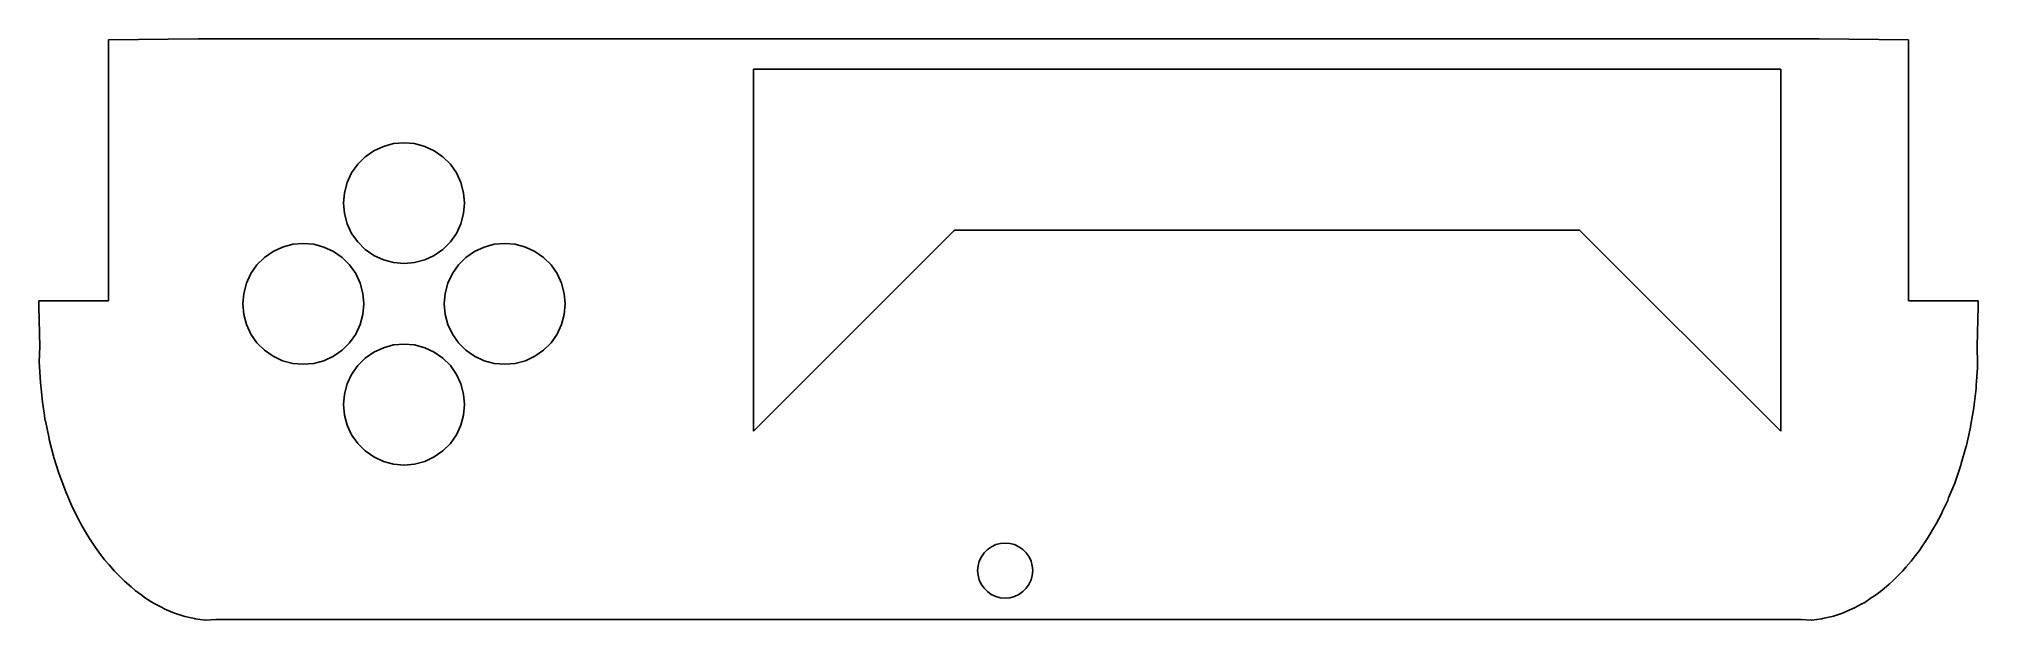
# Model space of a CAD drawing. Extents: x 238 to 382, y 30 to 74.
import ezdxf

# ---------------------------------------------------------------- set-up
doc = ezdxf.new("R2010")
doc.units = 0
doc.header["$MEASUREMENT"] = 0
doc.layers.add('Sketch26', color=7, linetype='Continuous')

msp = doc.modelspace()

# ---------------------------------------------------------------- linework, layer by layer
at = {"layer": 'Sketch26'}
for p, q in [((243.01, 73.56, 3.09), (249.67, 73.64, 3.09)), ((249.67, 73.64, 3.09), (250.45, 73.64, 3.09)), ((250.45, 73.64, 3.09), (250.74, 73.64, 3.09)), ((250.74, 73.64, 3.09), (257.89, 73.64, 3.09)), ((257.89, 73.64, 3.09), (258.19, 73.64, 3.09)), ((258.19, 73.64, 3.09), (265.34, 73.64, 3.09)), ((265.34, 73.64, 3.09), (265.63, 73.64, 3.09)), ((265.63, 73.64, 3.09), (272.78, 73.64, 3.09)), ((272.78, 73.64, 3.09), (273.08, 73.64, 3.09)), ((273.08, 73.64, 3.09), (280.23, 73.64, 3.09)), ((280.23, 73.64, 3.09), (280.52, 73.64, 3.09)), ((280.52, 73.64, 3.09), (287.67, 73.64, 3.09)), ((287.67, 73.64, 3.09), (287.97, 73.64, 3.09)), ((287.97, 73.64, 3.09), (295.12, 73.64, 3.09)), ((295.12, 73.64, 3.09), (295.41, 73.64, 3.09)), ((295.41, 73.64, 3.09), (302.56, 73.64, 3.09)), ((302.56, 73.64, 3.09), (302.86, 73.64, 3.09)), ((302.86, 73.64, 3.09), (310.01, 73.64, 3.09)), ((310.01, 73.64, 3.09), (310.3, 73.64, 3.09)), ((310.3, 73.64, 3.09), (317.45, 73.64, 3.09)), ((317.45, 73.64, 3.09), (317.74, 73.64, 3.09)), ((317.74, 73.64, 3.09), (324.89, 73.64, 3.09)), ((324.89, 73.64, 3.09), (325.19, 73.64, 3.09)), ((325.19, 73.64, 3.09), (332.34, 73.64, 3.09)), ((332.34, 73.64, 3.09), (332.63, 73.64, 3.09)), ((332.63, 73.64, 3.09), (339.78, 73.64, 3.09)), ((339.78, 73.64, 3.09), (340.08, 73.64, 3.09)), ((340.08, 73.64, 3.09), (347.23, 73.64, 3.09)), ((347.23, 73.64, 3.09), (347.52, 73.64, 3.09)), ((347.52, 73.64, 3.09), (354.67, 73.64, 3.09)), ((354.67, 73.64, 3.09), (354.97, 73.64, 3.09)), ((354.97, 73.64, 3.09), (362.12, 73.64, 3.09)), ((362.12, 73.64, 3.09), (362.41, 73.64, 3.09)), ((362.41, 73.64, 3.09), (369.56, 73.64, 3.09)), ((369.56, 73.64, 3.09), (370.34, 73.64, 3.09)), ((370.34, 73.64, 3.09), (377.01, 73.56, 3.09)), ((243.01, 73.45, 3.09), (243.01, 73.56, 3.09)), ((243.01, 73.43, 3.09), (243.01, 73.45, 3.09)), ((243.01, 54.21, 3.09), (243.01, 73.43, 3.09)), ((377.01, 73.56, 3.09), (377.01, 73.45, 3.09)), ((377.01, 73.45, 3.09), (377.01, 73.43, 3.09)), ((377.01, 73.43, 3.09), (377.01, 54.21, 3.09)), ((291.01, 71.39, 3.09), (367.13, 71.39, 3.09)), ((291.01, 44.53, 3.09), (291.01, 71.39, 3.09)), ((367.13, 71.39, 3.09), (367.49, 71.39, 3.09)), ((367.49, 71.39, 3.09), (367.49, 44.53, 3.09)), ((262.11, 64.85, 3.09), (262.75, 65.3, 3.09)), ((262.75, 65.3, 3.09), (263.46, 65.63, 3.09)), ((263.46, 65.63, 3.09), (264.22, 65.84, 3.09)), ((264.22, 65.84, 3.09), (265, 65.9, 3.09)), ((265, 65.9, 3.09), (265.78, 65.84, 3.09)), ((265.78, 65.84, 3.09), (266.54, 65.63, 3.09)), ((266.54, 65.63, 3.09), (267.25, 65.3, 3.09)), ((267.25, 65.3, 3.09), (267.89, 64.85, 3.09)), ((260.77, 62.94, 3.09), (261.1, 63.65, 3.09)), ((261.1, 63.65, 3.09), (261.55, 64.3, 3.09)), ((261.55, 64.3, 3.09), (262.11, 64.85, 3.09)), ((267.89, 64.85, 3.09), (268.45, 64.3, 3.09)), ((268.45, 64.3, 3.09), (268.9, 63.65, 3.09)), ((268.9, 63.65, 3.09), (269.23, 62.94, 3.09)), ((260.5, 61.4, 3.09), (260.57, 62.18, 3.09)), ((260.57, 62.18, 3.09), (260.77, 62.94, 3.09)), ((269.23, 62.94, 3.09), (269.43, 62.18, 3.09)), ((269.43, 62.18, 3.09), (269.5, 61.4, 3.09)), ((260.57, 60.62, 3.09), (260.5, 61.4, 3.09)), ((269.5, 61.4, 3.09), (269.43, 60.62, 3.09)), ((260.77, 59.86, 3.09), (260.57, 60.62, 3.09)), ((261.1, 59.15, 3.09), (260.77, 59.86, 3.09)), ((269.23, 59.86, 3.09), (268.9, 59.15, 3.09)), ((269.43, 60.62, 3.09), (269.23, 59.86, 3.09)), ((305.93, 59.34, 3.09), (291.01, 44.41, 3.09)), ((306, 59.4, 3.09), (305.93, 59.34, 3.09)), ((306.21, 59.4, 3.09), (306, 59.4, 3.09)), ((352.5, 59.4, 3.09), (306.21, 59.4, 3.09)), ((352.57, 59.34, 3.09), (352.5, 59.4, 3.09)), ((367.49, 44.41, 3.09), (352.57, 59.34, 3.09)), ((254.61, 57.35, 3.09), (255.25, 57.8, 3.09)), ((255.25, 57.8, 3.09), (255.96, 58.13, 3.09)), ((255.96, 58.13, 3.09), (256.72, 58.34, 3.09)), ((256.72, 58.34, 3.09), (257.5, 58.4, 3.09)), ((257.5, 58.4, 3.09), (258.28, 58.34, 3.09)), ((258.28, 58.34, 3.09), (259.04, 58.13, 3.09)), ((259.04, 58.13, 3.09), (259.75, 57.8, 3.09)), ((259.75, 57.8, 3.09), (260.39, 57.35, 3.09)), ((261.55, 58.51, 3.09), (261.1, 59.15, 3.09)), ((262.11, 57.96, 3.09), (261.55, 58.51, 3.09)), ((262.75, 57.51, 3.09), (262.11, 57.96, 3.09)), ((267.89, 57.96, 3.09), (267.25, 57.51, 3.09)), ((268.45, 58.51, 3.09), (267.89, 57.96, 3.09)), ((268.9, 59.15, 3.09), (268.45, 58.51, 3.09)), ((269.61, 57.35, 3.09), (270.25, 57.8, 3.09)), ((270.25, 57.8, 3.09), (270.96, 58.13, 3.09)), ((270.96, 58.13, 3.09), (271.72, 58.34, 3.09)), ((271.72, 58.34, 3.09), (272.5, 58.4, 3.09)), ((272.5, 58.4, 3.09), (273.28, 58.34, 3.09)), ((273.28, 58.34, 3.09), (274.04, 58.13, 3.09)), ((274.04, 58.13, 3.09), (274.75, 57.8, 3.09)), ((274.75, 57.8, 3.09), (275.39, 57.35, 3.09)), ((253.6, 56.15, 3.09), (254.05, 56.8, 3.09)), ((254.05, 56.8, 3.09), (254.61, 57.35, 3.09)), ((260.39, 57.35, 3.09), (260.95, 56.8, 3.09)), ((260.95, 56.8, 3.09), (261.4, 56.15, 3.09)), ((263.46, 57.17, 3.09), (262.75, 57.51, 3.09)), ((264.22, 56.97, 3.09), (263.46, 57.17, 3.09)), ((265, 56.9, 3.09), (264.22, 56.97, 3.09)), ((265.78, 56.97, 3.09), (265, 56.9, 3.09)), ((266.54, 57.17, 3.09), (265.78, 56.97, 3.09)), ((267.25, 57.51, 3.09), (266.54, 57.17, 3.09)), ((268.6, 56.15, 3.09), (269.05, 56.8, 3.09)), ((269.05, 56.8, 3.09), (269.61, 57.35, 3.09)), ((275.39, 57.35, 3.09), (275.95, 56.8, 3.09)), ((275.95, 56.8, 3.09), (276.4, 56.15, 3.09)), ((253.07, 54.68, 3.09), (253.27, 55.44, 3.09)), ((253.27, 55.44, 3.09), (253.6, 56.15, 3.09)), ((261.4, 56.15, 3.09), (261.73, 55.44, 3.09)), ((261.73, 55.44, 3.09), (261.93, 54.68, 3.09)), ((268.07, 54.68, 3.09), (268.27, 55.44, 3.09)), ((268.27, 55.44, 3.09), (268.6, 56.15, 3.09)), ((276.4, 56.15, 3.09), (276.73, 55.44, 3.09)), ((276.73, 55.44, 3.09), (276.93, 54.68, 3.09)), ((237.81, 54.13, 3.09), (237.83, 54.13, 3.09)), ((237.81, 53.69, 3.09), (237.81, 54.13, 3.09)), ((237.89, 50.73, 3.09), (237.81, 53.69, 3.09)), ((237.83, 54.13, 3.09), (238, 54.13, 3.09)), ((238, 54.13, 3.09), (238.02, 54.13, 3.09)), ((238.02, 54.13, 3.09), (243.01, 54.13, 3.09)), ((243.01, 54.13, 3.09), (243.01, 54.21, 3.09)), ((253, 53.9, 3.09), (253.07, 54.68, 3.09)), ((253.07, 53.12, 3.09), (253, 53.9, 3.09)), ((261.93, 54.68, 3.09), (262, 53.9, 3.09)), ((262, 53.9, 3.09), (261.93, 53.12, 3.09)), ((268, 53.9, 3.09), (268.07, 54.68, 3.09)), ((268.07, 53.12, 3.09), (268, 53.9, 3.09)), ((276.93, 54.68, 3.09), (277, 53.9, 3.09)), ((277, 53.9, 3.09), (276.93, 53.12, 3.09)), ((377.01, 54.21, 3.09), (377.01, 54.13, 3.09)), ((377.01, 54.13, 3.09), (381.98, 54.13, 3.09)), ((381.98, 54.13, 3.09), (382, 54.13, 3.09)), ((382, 54.13, 3.09), (382.17, 54.13, 3.09)), ((382.19, 53.73, 3.09), (382.11, 50.73, 3.09)), ((382.17, 54.13, 3.09), (382.19, 54.13, 3.09)), ((382.19, 54.13, 3.09), (382.19, 53.73, 3.09)), ((253.27, 52.36, 3.09), (253.07, 53.12, 3.09)), ((253.6, 51.65, 3.09), (253.27, 52.36, 3.09)), ((261.73, 52.36, 3.09), (261.4, 51.65, 3.09)), ((261.93, 53.12, 3.09), (261.73, 52.36, 3.09)), ((268.27, 52.36, 3.09), (268.07, 53.12, 3.09)), ((268.6, 51.65, 3.09), (268.27, 52.36, 3.09)), ((276.73, 52.36, 3.09), (276.4, 51.65, 3.09)), ((276.93, 53.12, 3.09), (276.73, 52.36, 3.09)), ((237.84, 49.57, 3.09), (237.89, 50.73, 3.09)), ((254.05, 51.01, 3.09), (253.6, 51.65, 3.09)), ((254.61, 50.46, 3.09), (254.05, 51.01, 3.09)), ((260.95, 51.01, 3.09), (260.39, 50.46, 3.09)), ((261.4, 51.65, 3.09), (260.95, 51.01, 3.09)), ((262.75, 50.3, 3.09), (263.46, 50.63, 3.09)), ((263.46, 50.63, 3.09), (264.22, 50.84, 3.09)), ((264.22, 50.84, 3.09), (265, 50.9, 3.09)), ((265, 50.9, 3.09), (265.78, 50.84, 3.09)), ((265.78, 50.84, 3.09), (266.54, 50.63, 3.09)), ((266.54, 50.63, 3.09), (267.25, 50.3, 3.09)), ((269.05, 51.01, 3.09), (268.6, 51.65, 3.09)), ((269.61, 50.46, 3.09), (269.05, 51.01, 3.09)), ((275.95, 51.01, 3.09), (275.39, 50.46, 3.09)), ((276.4, 51.65, 3.09), (275.95, 51.01, 3.09)), ((382.11, 50.73, 3.09), (382.15, 49.47, 3.09)), ((237.86, 49.23, 3.09), (237.84, 49.57, 3.09)), ((237.93, 48.03, 3.09), (237.86, 49.23, 3.09)), ((255.25, 50.01, 3.09), (254.61, 50.46, 3.09)), ((255.96, 49.67, 3.09), (255.25, 50.01, 3.09)), ((256.72, 49.47, 3.09), (255.96, 49.67, 3.09)), ((257.5, 49.4, 3.09), (256.72, 49.47, 3.09)), ((258.28, 49.47, 3.09), (257.5, 49.4, 3.09)), ((259.04, 49.67, 3.09), (258.28, 49.47, 3.09)), ((259.75, 50.01, 3.09), (259.04, 49.67, 3.09)), ((260.39, 50.46, 3.09), (259.75, 50.01, 3.09)), ((261.1, 48.65, 3.09), (261.55, 49.3, 3.09)), ((261.55, 49.3, 3.09), (262.11, 49.85, 3.09)), ((262.11, 49.85, 3.09), (262.75, 50.3, 3.09)), ((267.25, 50.3, 3.09), (267.89, 49.85, 3.09)), ((267.89, 49.85, 3.09), (268.45, 49.3, 3.09)), ((268.45, 49.3, 3.09), (268.9, 48.65, 3.09)), ((270.25, 50.01, 3.09), (269.61, 50.46, 3.09)), ((270.96, 49.67, 3.09), (270.25, 50.01, 3.09)), ((271.72, 49.47, 3.09), (270.96, 49.67, 3.09)), ((272.5, 49.4, 3.09), (271.72, 49.47, 3.09)), ((273.28, 49.47, 3.09), (272.5, 49.4, 3.09)), ((274.04, 49.67, 3.09), (273.28, 49.47, 3.09)), ((274.75, 50.01, 3.09), (274.04, 49.67, 3.09)), ((275.39, 50.46, 3.09), (274.75, 50.01, 3.09)), ((382.14, 49.13, 3.09), (382.05, 47.81, 3.09)), ((382.15, 49.47, 3.09), (382.14, 49.13, 3.09)), ((237.95, 47.81, 3.09), (237.93, 48.03, 3.09)), ((238.08, 46.57, 3.09), (237.95, 47.81, 3.09)), ((260.57, 47.18, 3.09), (260.77, 47.94, 3.09)), ((260.77, 47.94, 3.09), (261.1, 48.65, 3.09)), ((268.9, 48.65, 3.09), (269.23, 47.94, 3.09)), ((269.23, 47.94, 3.09), (269.43, 47.18, 3.09)), ((382.05, 47.81, 3.09), (382.03, 47.6, 3.09)), ((238.21, 45.75, 3.09), (238.08, 46.57, 3.09)), ((260.5, 46.4, 3.09), (260.57, 47.18, 3.09)), ((260.57, 45.62, 3.09), (260.5, 46.4, 3.09)), ((269.43, 47.18, 3.09), (269.5, 46.4, 3.09)), ((269.5, 46.4, 3.09), (269.43, 45.62, 3.09)), ((381.87, 46.22, 3.09), (381.86, 46.16, 3.09)), ((382.03, 47.6, 3.09), (381.87, 46.22, 3.09)), ((238.29, 45.2, 3.09), (238.21, 45.75, 3.09)), ((238.3, 45.18, 3.09), (238.29, 45.2, 3.09)), ((238.57, 43.87, 3.09), (238.3, 45.18, 3.09)), ((260.77, 44.86, 3.09), (260.57, 45.62, 3.09)), ((261.1, 44.15, 3.09), (260.77, 44.86, 3.09)), ((269.23, 44.86, 3.09), (268.9, 44.15, 3.09)), ((269.43, 45.62, 3.09), (269.23, 44.86, 3.09)), ((381.77, 45.61, 3.09), (381.62, 44.76, 3.09)), ((381.86, 46.16, 3.09), (381.77, 45.61, 3.09)), ((238.58, 43.81, 3.09), (238.57, 43.87, 3.09)), ((238.9, 42.57, 3.09), (238.58, 43.81, 3.09)), ((261.55, 43.51, 3.09), (261.1, 44.15, 3.09)), ((262.11, 42.96, 3.09), (261.55, 43.51, 3.09)), ((268.45, 43.51, 3.09), (267.89, 42.96, 3.09)), ((268.9, 44.15, 3.09), (268.45, 43.51, 3.09)), ((291.01, 44.41, 3.09), (291.01, 44.53, 3.09)), ((367.49, 44.53, 3.09), (367.49, 44.41, 3.09)), ((381.31, 43.36, 3.09), (381.29, 43.3, 3.09)), ((381.62, 44.73, 3.09), (381.31, 43.36, 3.09)), ((381.62, 44.76, 3.09), (381.62, 44.73, 3.09)), ((238.94, 42.47, 3.09), (238.9, 42.57, 3.09)), ((239.3, 41.3, 3.09), (238.94, 42.47, 3.09)), ((262.75, 42.51, 3.09), (262.11, 42.96, 3.09)), ((263.46, 42.17, 3.09), (262.75, 42.51, 3.09)), ((264.22, 41.97, 3.09), (263.46, 42.17, 3.09)), ((265, 41.9, 3.09), (264.22, 41.97, 3.09)), ((265.78, 41.97, 3.09), (265, 41.9, 3.09)), ((266.54, 42.17, 3.09), (265.78, 41.97, 3.09)), ((267.25, 42.51, 3.09), (266.54, 42.17, 3.09)), ((267.89, 42.96, 3.09), (267.25, 42.51, 3.09)), ((380.9, 41.9, 3.09), (380.49, 40.71, 3.09)), ((380.93, 42.01, 3.09), (380.9, 41.9, 3.09)), ((381.29, 43.3, 3.09), (380.93, 42.01, 3.09)), ((239.35, 41.16, 3.09), (239.3, 41.3, 3.09)), ((239.74, 40.09, 3.09), (239.35, 41.16, 3.09)), ((380.44, 40.56, 3.09), (379.99, 39.46, 3.09)), ((380.49, 40.71, 3.09), (380.44, 40.56, 3.09)), ((239.82, 39.9, 3.09), (239.74, 40.09, 3.09)), ((240.24, 38.92, 3.09), (239.82, 39.9, 3.09)), ((379.92, 39.27, 3.09), (379.53, 38.46, 3.09)), ((379.99, 39.46, 3.09), (379.92, 39.27, 3.09)), ((240.35, 38.69, 3.09), (240.24, 38.92, 3.09)), ((240.79, 37.81, 3.09), (240.35, 38.69, 3.09)), ((240.94, 37.53, 3.09), (240.79, 37.81, 3.09)), ((379.45, 38.27, 3.09), (379.05, 37.53, 3.09)), ((379.53, 38.46, 3.09), (379.45, 38.27, 3.09)), ((241.39, 36.75, 3.09), (240.94, 37.53, 3.09)), ((241.59, 36.43, 3.09), (241.39, 36.75, 3.09)), ((242.03, 35.76, 3.09), (241.59, 36.43, 3.09)), ((378.39, 36.4, 3.09), (378, 35.82, 3.09)), ((378.54, 36.65, 3.09), (378.39, 36.4, 3.09)), ((378.94, 37.31, 3.09), (378.54, 36.65, 3.09)), ((379.05, 37.53, 3.09), (378.94, 37.31, 3.09)), ((242.29, 35.4, 3.09), (242.03, 35.76, 3.09)), ((242.71, 34.84, 3.09), (242.29, 35.4, 3.09)), ((243.04, 34.46, 3.09), (242.71, 34.84, 3.09)), ((307.82, 34.74, 3.09), (307.73, 34.4, 3.09)), ((307.98, 35.07, 3.09), (307.82, 34.74, 3.09)), ((308.18, 35.36, 3.09), (307.98, 35.07, 3.09)), ((308.43, 35.61, 3.09), (308.18, 35.36, 3.09)), ((308.73, 35.82, 3.09), (308.43, 35.61, 3.09)), ((309.05, 35.97, 3.09), (308.73, 35.82, 3.09)), ((309.4, 36.06, 3.09), (309.05, 35.97, 3.09)), ((309.75, 36.09, 3.09), (309.4, 36.06, 3.09)), ((310.11, 36.06, 3.09), (309.75, 36.09, 3.09)), ((310.45, 35.97, 3.09), (310.11, 36.06, 3.09)), ((310.78, 35.81, 3.09), (310.45, 35.97, 3.09)), ((311.07, 35.61, 3.09), (310.78, 35.81, 3.09)), ((311.32, 35.36, 3.09), (311.07, 35.61, 3.09)), ((311.53, 35.06, 3.09), (311.32, 35.36, 3.09)), ((311.68, 34.74, 3.09), (311.53, 35.06, 3.09)), ((311.77, 34.4, 3.09), (311.68, 34.74, 3.09)), ((377.21, 34.74, 3.09), (376.83, 34.32, 3.09)), ((377.43, 35.04, 3.09), (377.21, 34.74, 3.09)), ((377.82, 35.54, 3.09), (377.43, 35.04, 3.09)), ((378, 35.82, 3.09), (377.82, 35.54, 3.09)), ((243.44, 34, 3.09), (243.04, 34.46, 3.09)), ((243.84, 33.59, 3.09), (243.44, 34, 3.09)), ((244.2, 33.24, 3.09), (243.84, 33.59, 3.09)), ((244.68, 32.82, 3.09), (244.2, 33.24, 3.09)), ((307.73, 34.4, 3.09), (307.7, 34.04, 3.09)), ((307.7, 34.04, 3.09), (307.73, 33.69, 3.09)), ((307.73, 33.69, 3.09), (307.82, 33.34, 3.09)), ((307.82, 33.34, 3.09), (307.97, 33.02, 3.09)), ((311.52, 33.01, 3.09), (311.68, 33.34, 3.09)), ((311.68, 33.34, 3.09), (311.77, 33.68, 3.09)), ((311.8, 34.04, 3.09), (311.77, 34.39, 3.09)), ((311.77, 33.68, 3.09), (311.8, 34.04, 3.09)), ((375.89, 33.32, 3.09), (375.57, 33.04, 3.09)), ((376.22, 33.65, 3.09), (375.89, 33.32, 3.09)), ((376.56, 34, 3.09), (376.22, 33.65, 3.09)), ((376.83, 34.32, 3.09), (376.56, 34, 3.09)), ((244.99, 32.55, 3.09), (244.68, 32.82, 3.09)), ((245.47, 32.2, 3.09), (244.99, 32.55, 3.09)), ((245.69, 32.04, 3.09), (245.47, 32.2, 3.09)), ((246.23, 31.7, 3.09), (245.69, 32.04, 3.09)), ((307.97, 33.02, 3.09), (308.18, 32.72, 3.09)), ((308.18, 32.72, 3.09), (308.43, 32.47, 3.09)), ((308.43, 32.47, 3.09), (308.72, 32.27, 3.09)), ((308.72, 32.27, 3.09), (309.05, 32.11, 3.09)), ((309.05, 32.11, 3.09), (309.39, 32.02, 3.09)), ((309.39, 32.02, 3.09), (309.75, 31.99, 3.09)), ((309.75, 31.99, 3.09), (310.1, 32.02, 3.09)), ((310.1, 32.02, 3.09), (310.45, 32.11, 3.09)), ((310.45, 32.11, 3.09), (310.77, 32.26, 3.09)), ((310.77, 32.26, 3.09), (311.07, 32.47, 3.09)), ((311.07, 32.47, 3.09), (311.32, 32.72, 3.09)), ((311.32, 32.72, 3.09), (311.52, 33.01, 3.09)), ((374.23, 32, 3.09), (373.74, 31.67, 3.09)), ((374.48, 32.16, 3.09), (374.23, 32, 3.09)), ((374.91, 32.49, 3.09), (374.48, 32.16, 3.09)), ((375.2, 32.71, 3.09), (374.91, 32.49, 3.09)), ((375.57, 33.04, 3.09), (375.2, 32.71, 3.09)), ((246.41, 31.59, 3.09), (246.23, 31.7, 3.09)), ((247, 31.28, 3.09), (246.41, 31.59, 3.09)), ((247.14, 31.2, 3.09), (247, 31.28, 3.09)), ((247.8, 30.92, 3.09), (247.14, 31.2, 3.09)), ((247.9, 30.88, 3.09), (247.8, 30.92, 3.09)), ((248.6, 30.65, 3.09), (247.9, 30.88, 3.09)), ((248.67, 30.63, 3.09), (248.6, 30.65, 3.09)), ((249.4, 30.46, 3.09), (248.67, 30.63, 3.09)), ((249.44, 30.45, 3.09), (249.4, 30.46, 3.09)), ((250.2, 30.35, 3.09), (249.44, 30.45, 3.09)), ((250.22, 30.34, 3.09), (250.2, 30.35, 3.09)), ((250.23, 30.34, 3.09), (250.22, 30.34, 3.09)), ((251, 30.39, 3.09), (250.23, 30.34, 3.09)), ((253.43, 30.39, 3.09), (251, 30.39, 3.09)), ((255.85, 30.39, 3.09), (253.43, 30.39, 3.09)), ((258.28, 30.39, 3.09), (255.85, 30.39, 3.09)), ((260.71, 30.39, 3.09), (258.28, 30.39, 3.09)), ((263.14, 30.39, 3.09), (260.71, 30.39, 3.09)), ((265.56, 30.39, 3.09), (263.14, 30.39, 3.09)), ((267.99, 30.39, 3.09), (265.56, 30.39, 3.09)), ((270.42, 30.39, 3.09), (267.99, 30.39, 3.09)), ((349.58, 30.39, 3.09), (270.42, 30.39, 3.09)), ((352.01, 30.39, 3.09), (349.58, 30.39, 3.09)), ((354.44, 30.39, 3.09), (352.01, 30.39, 3.09)), ((356.86, 30.39, 3.09), (354.44, 30.39, 3.09)), ((359.29, 30.39, 3.09), (356.86, 30.39, 3.09)), ((361.72, 30.39, 3.09), (359.29, 30.39, 3.09)), ((364.15, 30.39, 3.09), (361.72, 30.39, 3.09)), ((366.57, 30.39, 3.09), (364.15, 30.39, 3.09)), ((369, 30.39, 3.09), (366.57, 30.39, 3.09)), ((369.79, 30.35, 3.09), (369, 30.39, 3.09)), ((369.81, 30.35, 3.09), (369.79, 30.35, 3.09)), ((370.56, 30.45, 3.09), (369.81, 30.35, 3.09)), ((370.61, 30.46, 3.09), (370.56, 30.45, 3.09)), ((371.33, 30.63, 3.09), (370.61, 30.46, 3.09)), ((371.41, 30.65, 3.09), (371.33, 30.63, 3.09)), ((372.08, 30.88, 3.09), (371.41, 30.65, 3.09)), ((372.2, 30.92, 3.09), (372.08, 30.88, 3.09)), ((372.82, 31.19, 3.09), (372.2, 30.92, 3.09)), ((372.98, 31.26, 3.09), (372.82, 31.19, 3.09)), ((373.53, 31.56, 3.09), (372.98, 31.26, 3.09)), ((373.74, 31.67, 3.09), (373.53, 31.56, 3.09))]:
    msp.add_line(p, q, dxfattribs=at)

doc.saveas('drawing.dxf')
